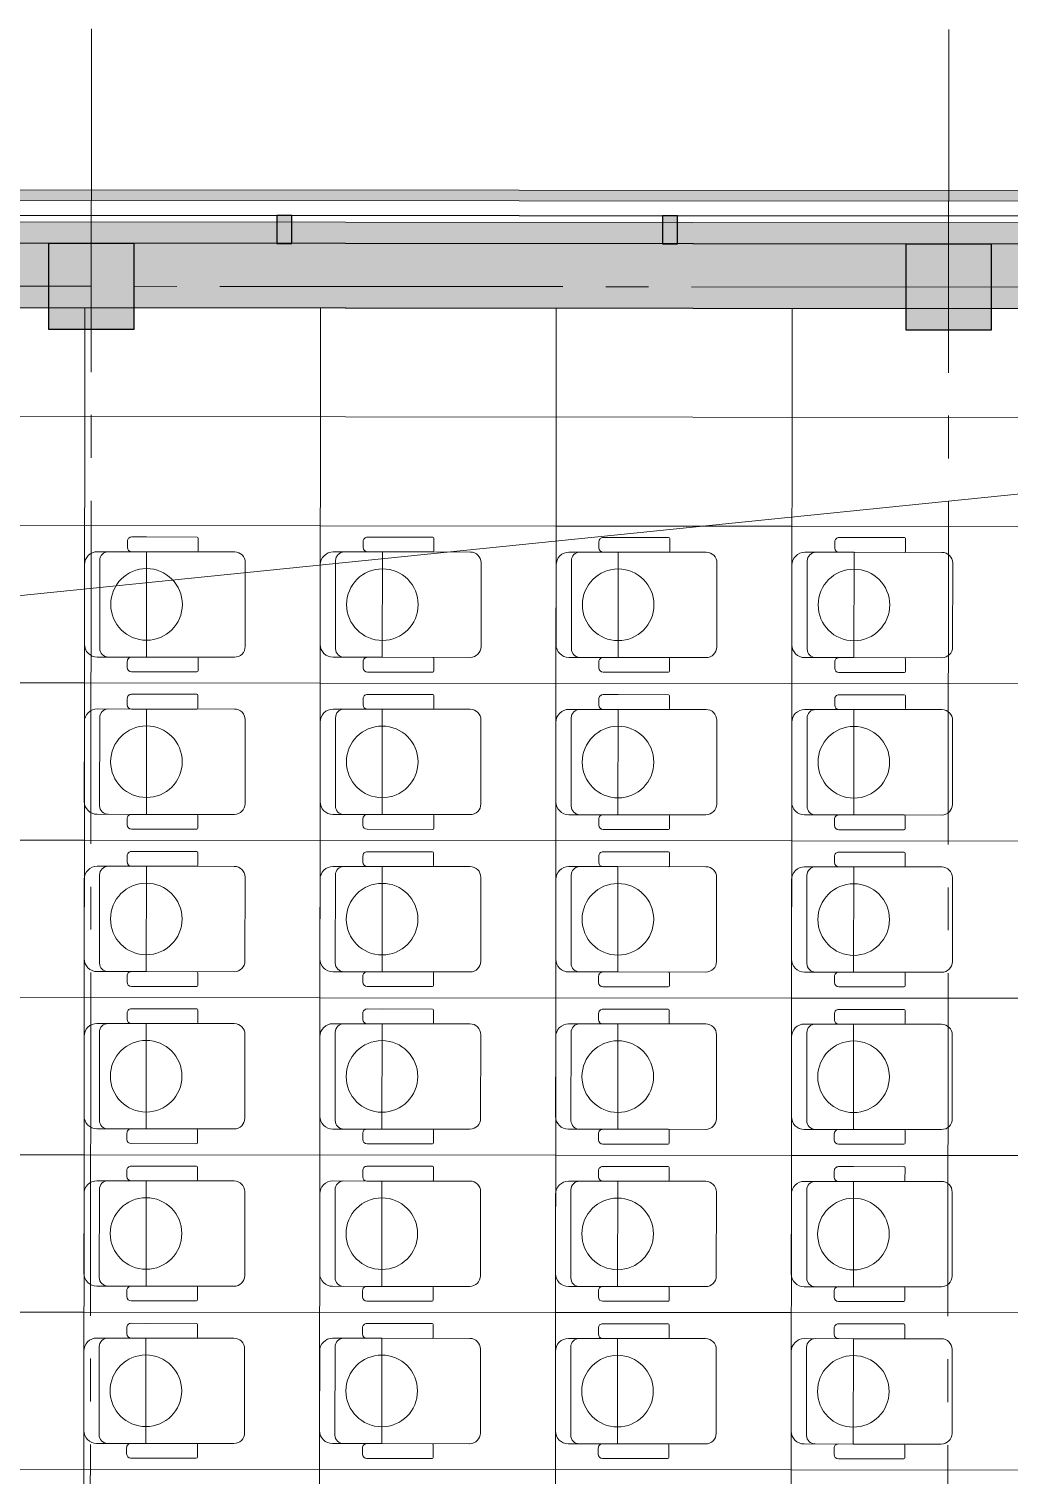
# Model space of a CAD drawing. Header units: millimetres. Extents: x 1949 to 134543, y 1145 to 48705.
# Drawn here: x 124091 to 126377, y 39684 to 43056 of the extents above; entities that cross this region are included whole.
import ezdxf

# ---------------------------------------------------------------- set-up
doc = ezdxf.new("R2010")
doc.units = ezdxf.units.MM
doc.linetypes.add('LTYPE_5', pattern=[1100, 800, -100, 100, -100])
for name, color, linetype, lineweight, true_color in [('STANDARD', 18, 'Continuous', 25, 0x000000), ('Горизонтали--LBL', 52, 'Continuous', 5, 0xb3b300), ('Общий01', 18, 'Continuous', 13, 0x000000), ('Общий02', 18, 'Continuous', 18, 0x000000), ('Общий03', 18, 'Continuous', 25, 0x000000)]:
    doc.layers.add(name, color=color, linetype=linetype, lineweight=lineweight, true_color=true_color)

msp = doc.modelspace()

# ---------------------------------------------------------------- hatches: boundary and pattern name
at = {"layer": 'Общий01', "linetype": 'Continuous', "lineweight": 5}
for points in [[(109636.8, 42667.6), (129836.8, 42651.6), (129836.8, 42676.6), (109636.8, 42692.6)], [(109636.7, 42567.6), (129836.7, 42551.6), (129836.7, 42601.6), (109636.7, 42617.6)], [(109636.6, 42417.6), (129836.6, 42401.6), (129836.7, 42551.6), (109636.7, 42567.6)], [(124136.5, 42356.1), (124336.5, 42356), (124336.7, 42556), (124136.7, 42556.1)], [(126136.5, 42354.5), (126336.5, 42354.4), (126336.7, 42554.4), (126136.7, 42554.5)]]:
    msp.add_hatch(color=252, dxfattribs=at).paths.add_polyline_path(points)
at = {"layer": 'Общий02', "linetype": 'Continuous', "lineweight": 5}
for points in [[(124669.1, 42555.7), (124704.1, 42555.7), (124704.2, 42620.7), (124669.2, 42620.7)], [(125569.1, 42555), (125604.1, 42555), (125604.2, 42620), (125569.2, 42620)]]:
    msp.add_hatch(color=252, dxfattribs=at).paths.add_polyline_path(points)

# ---------------------------------------------------------------- linework, layer by layer
at = {"layer": 'STANDARD', "color": 252, "linetype": 'Continuous', "lineweight": 5}
msp.add_line((121970.4, 41521.2), (130136.5, 42351.4), dxfattribs=at)
for centre in [(124365.6, 41714.3), (124915.6, 41713.8), (125465.6, 41713.4), (126015.6, 41713), (124365.3, 41347.6), (124915.3, 41347.2), (125465.3, 41346.7), (126015.3, 41346.3), (124365, 40980.9), (124915, 40980.5), (125465, 40980.1), (126015, 40979.6), (124364.7, 40614.3), (124914.7, 40613.8), (125464.7, 40613.4), (126014.7, 40613), (124364.4, 40247.6), (124914.4, 40247.2), (125464.4, 40246.7), (126014.4, 40246.3), (124364.1, 39880.9), (124914.1, 39880.5), (125464.1, 39880.1), (126014.1, 39879.6)]:
    msp.add_circle(centre, 83.5, dxfattribs=at)
at = {"layer": 'Горизонтали--LBL', "color": 252, "linetype": 'Continuous', "lineweight": 5}
for p, q in [((124320.9, 41861.5), (124320.9, 41847.1)), ((124483.3, 41871.4), (124330.9, 41871.5)), ((124365.7, 41871.5), (124330.9, 41871.5)), ((124483.3, 41871.4), (124330.9, 41871.5)), ((124485.8, 41839.5), (124485.8, 41868.9)), ((124870.9, 41861.1), (124870.9, 41846.7)), ((125033.3, 41870.9), (124880.9, 41871.1)), ((124915.7, 41871), (124880.9, 41871.1)), ((125033.3, 41870.9), (124880.9, 41871.1)), ((125035.8, 41839.1), (125035.8, 41868.4)), ((125420.9, 41860.6), (125420.9, 41846.3)), ((125583.3, 41870.5), (125430.9, 41870.6)), ((125465.7, 41870.6), (125430.9, 41870.6)), ((125583.3, 41870.5), (125430.9, 41870.6)), ((125585.8, 41838.6), (125585.8, 41868)), ((125970.9, 41860.2), (125970.9, 41845.8)), ((126133.3, 41870.1), (125980.9, 41870.2)), ((126015.7, 41870.2), (125980.9, 41870.2)), ((126133.3, 41870.1), (125980.9, 41870.2)), ((126135.8, 41838.2), (126135.8, 41867.6)), ((124365.7, 41837.1), (124250.9, 41837.2)), ((124256.6, 41817.2), (124256.5, 41611.5)), ((124330.9, 41837.1), (124483.3, 41837)), ((124365.7, 41837.1), (124365.5, 41591.5)), ((124365.5, 41591.5), (124365.7, 41837.1)), ((124570.9, 41836.9), (124365.7, 41837.1)), ((124595.7, 41616.3), (124595.9, 41811.9)), ((124915.7, 41836.7), (124800.9, 41836.7)), ((124806.6, 41816.7), (124806.5, 41611.1)), ((124880.9, 41836.7), (125033.3, 41836.6)), ((124915.5, 41591), (124915.7, 41836.7)), ((125120.9, 41836.5), (124915.7, 41836.7)), ((125145.7, 41615.8), (125145.9, 41811.5)), ((125465.7, 41836.2), (125350.9, 41836.3)), ((125356.6, 41816.3), (125356.5, 41610.7)), ((125430.9, 41836.2), (125583.3, 41836.1)), ((125465.5, 41590.6), (125465.7, 41836.2)), ((125670.9, 41836.1), (125465.7, 41836.2)), ((125695.7, 41615.4), (125695.9, 41811)), ((126015.7, 41835.8), (125900.9, 41835.9)), ((125906.6, 41815.9), (125906.5, 41610.2)), ((125980.9, 41835.8), (126133.3, 41835.7)), ((126015.7, 41835.8), (126015.5, 41590.2)), ((126220.9, 41835.6), (126015.7, 41835.8)), ((126245.7, 41615), (126245.9, 41810.6)), ((124220.9, 41807.2), (124220.7, 41621.6)), ((124770.9, 41806.8), (124770.7, 41621.1)), ((125320.9, 41806.3), (125320.7, 41620.7)), ((125870.9, 41805.9), (125870.7, 41620.3)), ((124250.7, 41591.6), (124365.5, 41591.5)), ((124320.7, 41581.5), (124320.7, 41567.1)), ((124483.1, 41591.4), (124330.7, 41591.5)), ((124365.5, 41591.5), (124330.7, 41591.5)), ((124365.5, 41591.5), (124570.7, 41591.3)), ((124485.6, 41559.5), (124485.6, 41588.9)), ((124800.7, 41591.1), (124915.5, 41591)), ((124870.7, 41581.1), (124870.7, 41566.7)), ((125033.1, 41590.9), (124880.7, 41591.1)), ((124915.5, 41591), (124880.7, 41591.1)), ((124915.5, 41591), (125120.7, 41590.9)), ((125035.6, 41559.1), (125035.6, 41588.4)), ((125350.7, 41590.7), (125465.5, 41590.6)), ((125420.7, 41580.6), (125420.7, 41566.3)), ((125465.5, 41590.6), (125430.7, 41590.6)), ((125583.1, 41590.5), (125430.7, 41590.6)), ((125465.5, 41590.6), (125670.7, 41590.4)), ((125585.6, 41558.6), (125585.6, 41588)), ((125900.7, 41590.2), (126015.5, 41590.2)), ((125970.7, 41580.2), (125970.7, 41565.8)), ((126015.5, 41590.2), (125980.7, 41590.2)), ((126133.1, 41590.1), (125980.7, 41590.2)), ((126015.5, 41590.2), (126220.7, 41590)), ((126135.6, 41558.2), (126135.6, 41587.6)), ((124330.7, 41557.1), (124483.1, 41557)), ((124880.7, 41556.7), (125033.1, 41556.6)), ((125430.7, 41556.2), (125583.1, 41556.1)), ((125980.7, 41555.8), (126133.1, 41555.7)), ((124320.6, 41494.8), (124320.6, 41480.5)), ((124483, 41504.7), (124330.6, 41504.8)), ((124365.4, 41504.8), (124330.6, 41504.8)), ((124483, 41504.7), (124330.6, 41504.8)), ((124485.5, 41472.8), (124485.5, 41502.2)), ((124870.6, 41494.4), (124870.6, 41480)), ((125033, 41504.3), (124880.6, 41504.4)), ((124915.4, 41504.4), (124880.6, 41504.4)), ((125033, 41504.3), (124880.6, 41504.4)), ((125035.5, 41472.4), (125035.5, 41501.8)), ((125420.6, 41494), (125420.6, 41479.6)), ((125583, 41503.8), (125430.6, 41504)), ((125465.4, 41503.9), (125430.6, 41504)), ((125583, 41503.8), (125430.6, 41504)), ((125585.5, 41472), (125585.5, 41501.3)), ((125970.6, 41493.5), (125970.6, 41479.2)), ((126133, 41503.4), (125980.6, 41503.5)), ((126015.4, 41503.5), (125980.6, 41503.5)), ((126133, 41503.4), (125980.6, 41503.5)), ((126135.5, 41471.5), (126135.5, 41500.9)), ((124220.6, 41440.5), (124220.4, 41254.9)), ((124570.6, 41470.3), (124250.6, 41470.5)), ((124256.3, 41450.5), (124256.2, 41244.9)), ((124330.6, 41470.4), (124483, 41470.3)), ((124365.4, 41470.4), (124365.2, 41224.8)), ((124365.2, 41224.8), (124365.4, 41470.4)), ((124595.4, 41249.6), (124595.6, 41445.2)), ((124770.6, 41440.1), (124770.4, 41254.5)), ((124915.4, 41470), (124800.6, 41470.1)), ((124806.3, 41450.1), (124806.2, 41244.4)), ((124880.6, 41470), (125033, 41469.9)), ((124915.4, 41470), (124915.2, 41224.4)), ((125120.6, 41469.8), (124915.4, 41470)), ((125145.4, 41249.2), (125145.6, 41444.8)), ((125320.6, 41439.7), (125320.4, 41254)), ((125465.4, 41469.5), (125350.6, 41469.6)), ((125356.3, 41449.6), (125356.2, 41244)), ((125430.6, 41469.6), (125583, 41469.5)), ((125465.4, 41469.5), (125465.2, 41223.9)), ((125670.6, 41469.4), (125465.4, 41469.5)), ((125695.4, 41248.7), (125695.6, 41444.4)), ((125870.6, 41439.2), (125870.4, 41253.6)), ((126220.6, 41469), (125900.6, 41469.2)), ((125906.3, 41449.2), (125906.2, 41243.6)), ((125980.6, 41469.1), (126133, 41469)), ((126015.4, 41469.1), (126015.2, 41223.5)), ((126015.2, 41223.5), (126015.4, 41469.1)), ((126245.4, 41248.3), (126245.6, 41443.9)), ((124250.4, 41224.9), (124365.2, 41224.8)), ((124320.4, 41214.8), (124320.4, 41200.5)), ((124482.8, 41224.7), (124330.4, 41224.8)), ((124365.2, 41224.8), (124330.4, 41224.8)), ((124365.2, 41224.8), (124570.4, 41224.6)), ((124485.3, 41192.8), (124485.3, 41222.2)), ((124800.4, 41224.5), (124915.2, 41224.4)), ((124870.4, 41214.4), (124870.4, 41200)), ((125032.8, 41224.3), (124880.4, 41224.4)), ((124915.2, 41224.4), (124880.4, 41224.4)), ((124915.2, 41224.4), (125120.4, 41224.2)), ((125035.3, 41192.4), (125035.3, 41221.8)), ((125350.4, 41224), (125465.2, 41223.9)), ((125420.4, 41214), (125420.4, 41199.6)), ((125465.2, 41223.9), (125430.4, 41224)), ((125582.8, 41223.8), (125430.4, 41224)), ((125465.2, 41223.9), (125670.4, 41223.8)), ((125585.3, 41192), (125585.3, 41221.3)), ((125900.4, 41223.6), (126015.2, 41223.5)), ((125970.4, 41213.5), (125970.4, 41199.2)), ((126015.2, 41223.5), (125980.4, 41223.5)), ((126132.8, 41223.4), (125980.4, 41223.5)), ((126015.2, 41223.5), (126220.4, 41223.3)), ((126135.3, 41191.5), (126135.3, 41220.9)), ((124330.4, 41190.4), (124482.8, 41190.3)), ((124880.4, 41190), (125032.8, 41189.9)), ((125430.4, 41189.6), (125582.8, 41189.5)), ((125980.4, 41189.1), (126132.8, 41189)), ((124482.7, 41138), (124330.3, 41138.2)), ((124365.1, 41138.1), (124330.3, 41138.2)), ((124482.7, 41138), (124330.3, 41138.2)), ((124485.2, 41106.2), (124485.2, 41135.5)), ((125032.7, 41137.6), (124880.3, 41137.7)), ((124915.1, 41137.7), (124880.3, 41137.7)), ((125032.7, 41137.6), (124880.3, 41137.7)), ((125035.2, 41105.7), (125035.2, 41135.1)), ((125582.7, 41137.2), (125430.3, 41137.3)), ((125465.1, 41137.3), (125430.3, 41137.3)), ((125582.7, 41137.2), (125430.3, 41137.3)), ((125585.2, 41105.3), (125585.2, 41134.7)), ((126132.7, 41136.7), (125980.3, 41136.9)), ((126015.1, 41136.8), (125980.3, 41136.9)), ((126132.7, 41136.7), (125980.3, 41136.9)), ((126135.2, 41104.9), (126135.2, 41134.2)), ((124365.1, 41103.8), (124250.3, 41103.8)), ((124320.3, 41128.2), (124320.3, 41113.8)), ((124330.3, 41103.8), (124482.7, 41103.7)), ((124365.1, 41103.8), (124364.9, 40858.1)), ((124570.3, 41103.6), (124365.1, 41103.8)), ((124915.1, 41103.3), (124800.3, 41103.4)), ((124870.3, 41127.7), (124870.3, 41113.4)), ((124880.3, 41103.3), (125032.7, 41103.2)), ((124915.1, 41103.3), (124914.9, 40857.7)), ((125120.3, 41103.2), (124915.1, 41103.3)), ((125465.1, 41102.9), (125350.3, 41103)), ((125420.3, 41127.3), (125420.3, 41112.9)), ((125430.3, 41102.9), (125582.7, 41102.8)), ((125464.9, 40857.3), (125465.1, 41102.9)), ((125670.3, 41102.7), (125465.1, 41102.9)), ((126015.1, 41102.4), (125900.3, 41102.5)), ((125970.3, 41126.9), (125970.3, 41112.5)), ((125980.3, 41102.5), (126132.7, 41102.4)), ((126015.1, 41102.4), (126014.9, 40856.8)), ((126014.9, 40856.8), (126015.1, 41102.4)), ((126220.3, 41102.3), (126015.1, 41102.4)), ((124220.3, 41073.9), (124220.1, 40888.2)), ((124256, 41083.8), (124255.9, 40878.2)), ((124595.1, 40882.9), (124595.3, 41078.6)), ((124770.3, 41073.4), (124770.1, 40887.8)), ((124806, 41083.4), (124805.9, 40877.8)), ((125145.1, 40882.5), (125145.3, 41078.1)), ((125320.3, 41073), (125320.1, 40887.4)), ((125356, 41083), (125355.9, 40877.3)), ((125695.1, 40882.1), (125695.3, 41077.7)), ((125870.3, 41072.6), (125870.1, 40886.9)), ((125906, 41082.5), (125905.9, 40876.9)), ((126245.1, 40881.6), (126245.3, 41077.3)), ((124250.1, 40858.2), (124364.9, 40858.1)), ((124320.1, 40848.2), (124320.1, 40833.8)), ((124364.9, 40858.1), (124330.1, 40858.2)), ((124570.1, 40858), (124330.1, 40858.2)), ((124485, 40826.2), (124485, 40855.5)), ((124800.1, 40857.8), (124914.9, 40857.7)), ((124870.1, 40847.7), (124870.1, 40833.4)), ((124914.9, 40857.7), (124880.1, 40857.7)), ((125032.5, 40857.6), (124880.1, 40857.7)), ((124914.9, 40857.7), (125120.1, 40857.5)), ((125035, 40825.7), (125035, 40855.1)), ((125350.1, 40857.3), (125464.9, 40857.3)), ((125420.1, 40847.3), (125420.1, 40832.9)), ((125464.9, 40857.3), (125430.1, 40857.3)), ((125582.5, 40857.2), (125430.1, 40857.3)), ((125464.9, 40857.3), (125670.1, 40857.1)), ((125585, 40825.3), (125585, 40854.7)), ((125900.1, 40856.9), (126014.9, 40856.8)), ((125970.1, 40846.9), (125970.1, 40832.5)), ((126014.9, 40856.8), (125980.1, 40856.9)), ((126132.5, 40856.7), (125980.1, 40856.9)), ((126014.9, 40856.8), (126220.1, 40856.7)), ((126135, 40824.9), (126135, 40854.2)), ((124330.1, 40823.8), (124482.5, 40823.7)), ((124880.1, 40823.3), (125032.5, 40823.2)), ((125430.1, 40822.9), (125582.5, 40822.8)), ((125980.1, 40822.5), (126132.5, 40822.4)), ((124482.5, 40771.4), (124330, 40771.5)), ((124364.8, 40771.5), (124330, 40771.5)), ((124482.5, 40771.4), (124330, 40771.5)), ((124484.9, 40739.5), (124484.9, 40768.9)), ((125032.4, 40770.9), (124880, 40771.1)), ((124914.8, 40771), (124880, 40771.1)), ((125032.4, 40770.9), (124880, 40771.1)), ((125034.9, 40739.1), (125034.9, 40768.4)), ((125582.4, 40770.5), (125430, 40770.6)), ((125464.8, 40770.6), (125430, 40770.6)), ((125582.4, 40770.5), (125430, 40770.6)), ((125584.9, 40738.6), (125584.9, 40768)), ((126132.4, 40770.1), (125980, 40770.2)), ((126014.8, 40770.2), (125980, 40770.2)), ((126132.4, 40770.1), (125980, 40770.2)), ((126134.9, 40738.2), (126134.9, 40767.6)), ((124364.8, 40737.1), (124250, 40737.2)), ((124320, 40761.5), (124320, 40747.1)), ((124330, 40737.1), (124482.4, 40737)), ((124364.8, 40737.1), (124364.6, 40491.5)), ((124364.6, 40491.5), (124364.8, 40737.1)), ((124570, 40736.9), (124364.8, 40737.1)), ((124914.8, 40736.7), (124800, 40736.7)), ((124870, 40761.1), (124870, 40746.7)), ((124880, 40736.7), (125032.4, 40736.6)), ((124914.8, 40736.7), (124914.6, 40491)), ((125120, 40736.5), (124914.8, 40736.7)), ((125464.8, 40736.2), (125350, 40736.3)), ((125420, 40760.6), (125420, 40746.3)), ((125430, 40736.2), (125582.4, 40736.1)), ((125464.6, 40490.6), (125464.8, 40736.2)), ((125670, 40736.1), (125464.8, 40736.2)), ((126014.8, 40735.8), (125900, 40735.9)), ((125970, 40760.2), (125970, 40745.8)), ((125980, 40735.8), (126132.4, 40735.7)), ((126014.8, 40735.8), (126014.6, 40490.2)), ((126220, 40735.6), (126014.8, 40735.8)), ((124220, 40707.2), (124219.8, 40521.6)), ((124255.7, 40717.2), (124255.6, 40511.5)), ((124594.8, 40516.3), (124595, 40711.9)), ((124770, 40706.8), (124769.8, 40521.1)), ((124805.7, 40716.7), (124805.6, 40511.1)), ((125144.8, 40515.8), (125145, 40711.5)), ((125320, 40706.3), (125319.8, 40520.7)), ((125355.7, 40716.3), (125355.6, 40510.7)), ((125694.8, 40515.4), (125695, 40711)), ((125870, 40705.9), (125869.8, 40520.3)), ((125905.7, 40715.9), (125905.6, 40510.2)), ((126244.8, 40515), (126245, 40710.6)), ((124249.8, 40491.6), (124364.6, 40491.5)), ((124319.8, 40481.5), (124319.8, 40467.1)), ((124482.2, 40491.4), (124329.8, 40491.5)), ((124364.6, 40491.5), (124329.8, 40491.5)), ((124364.6, 40491.5), (124569.8, 40491.3)), ((124484.7, 40459.5), (124484.7, 40488.9)), ((124799.8, 40491.1), (124914.6, 40491)), ((124869.8, 40481.1), (124869.8, 40466.7)), ((124914.6, 40491), (124879.8, 40491.1)), ((125119.8, 40490.9), (124879.8, 40491.1)), ((125034.7, 40459.1), (125034.7, 40488.4)), ((125349.8, 40490.7), (125464.6, 40490.6)), ((125419.8, 40480.6), (125419.8, 40466.3)), ((125464.6, 40490.6), (125429.8, 40490.6)), ((125582.2, 40490.5), (125429.8, 40490.6)), ((125464.6, 40490.6), (125669.8, 40490.4)), ((125584.7, 40458.6), (125584.7, 40488)), ((125899.8, 40490.2), (126014.6, 40490.2)), ((125969.8, 40480.2), (125969.8, 40465.8)), ((126014.6, 40490.2), (125979.8, 40490.2)), ((126132.2, 40490.1), (125979.8, 40490.2)), ((126014.6, 40490.2), (126219.8, 40490)), ((126134.7, 40458.2), (126134.7, 40487.6)), ((124329.8, 40457.1), (124482.2, 40457)), ((124879.8, 40456.7), (125032.2, 40456.6)), ((125429.8, 40456.2), (125582.2, 40456.1)), ((125979.8, 40455.8), (126132.2, 40455.7)), ((124319.7, 40394.8), (124319.7, 40380.5)), ((124482.2, 40404.7), (124329.7, 40404.8)), ((124364.5, 40404.8), (124329.7, 40404.8)), ((124482.2, 40404.7), (124329.7, 40404.8)), ((124484.6, 40372.8), (124484.7, 40402.2)), ((124869.7, 40394.4), (124869.7, 40380)), ((125032.2, 40404.3), (124879.7, 40404.4)), ((124914.5, 40404.4), (124879.7, 40404.4)), ((125032.2, 40404.3), (124879.7, 40404.4)), ((125034.6, 40372.4), (125034.7, 40401.8)), ((125419.7, 40394), (125419.7, 40379.6)), ((125582.2, 40403.8), (125429.7, 40404)), ((125464.5, 40403.9), (125429.7, 40404)), ((125582.2, 40403.8), (125429.7, 40404)), ((125584.6, 40372), (125584.7, 40401.3)), ((125969.7, 40393.5), (125969.7, 40379.2)), ((126132.2, 40403.4), (125979.7, 40403.5)), ((126014.5, 40403.5), (125979.7, 40403.5)), ((126132.2, 40403.4), (125979.7, 40403.5)), ((126134.6, 40371.5), (126134.7, 40400.9)), ((124364.5, 40370.4), (124249.7, 40370.5)), ((124329.7, 40370.4), (124482.1, 40370.3)), ((124364.5, 40370.4), (124364.3, 40124.8)), ((124364.3, 40124.8), (124364.5, 40370.4)), ((124569.7, 40370.3), (124364.5, 40370.4)), ((124914.5, 40370), (124799.7, 40370.1)), ((124879.7, 40370), (125032.1, 40369.9)), ((124914.5, 40370), (124914.3, 40124.4)), ((125119.7, 40369.8), (124914.5, 40370)), ((125464.5, 40369.6), (125349.7, 40369.6)), ((125429.7, 40369.6), (125582.1, 40369.5)), ((125464.5, 40369.6), (125464.3, 40123.9)), ((125464.3, 40123.9), (125464.5, 40369.6)), ((125669.7, 40369.4), (125464.5, 40369.6)), ((126014.5, 40369.1), (125899.7, 40369.2)), ((125979.7, 40369.1), (126132.1, 40369)), ((126014.5, 40369.1), (126014.3, 40123.5)), ((126014.3, 40123.5), (126014.5, 40369.1)), ((126219.7, 40369), (126014.5, 40369.1)), ((124219.7, 40340.5), (124219.5, 40154.9)), ((124255.5, 40350.5), (124255.3, 40144.9)), ((124594.5, 40149.6), (124594.7, 40345.2)), ((124769.7, 40340.1), (124769.5, 40154.5)), ((124805.5, 40350.1), (124805.3, 40144.4)), ((125144.5, 40149.2), (125144.7, 40344.8)), ((125319.7, 40339.7), (125319.5, 40154)), ((125355.5, 40349.6), (125355.3, 40144)), ((125694.5, 40148.7), (125694.7, 40344.4)), ((125869.7, 40339.2), (125869.5, 40153.6)), ((125905.5, 40349.2), (125905.3, 40143.6)), ((126244.5, 40148.3), (126244.7, 40343.9)), ((124249.5, 40124.9), (124364.3, 40124.8)), ((124364.3, 40124.8), (124329.5, 40124.8)), ((124481.9, 40124.7), (124329.5, 40124.8)), ((124364.3, 40124.8), (124569.5, 40124.6)), ((124799.5, 40124.5), (124914.3, 40124.4)), ((124914.3, 40124.4), (124879.5, 40124.4)), ((125031.9, 40124.3), (124879.5, 40124.4)), ((124914.3, 40124.4), (125119.5, 40124.2)), ((125349.5, 40124), (125464.3, 40123.9)), ((125581.9, 40123.8), (125429.5, 40124)), ((125464.3, 40123.9), (125429.5, 40124)), ((125464.3, 40123.9), (125669.5, 40123.8)), ((125899.5, 40123.6), (126014.3, 40123.5)), ((126131.9, 40123.4), (125979.5, 40123.5)), ((126014.3, 40123.5), (125979.5, 40123.5)), ((126014.3, 40123.5), (126219.5, 40123.3)), ((124319.5, 40114.8), (124319.5, 40100.5)), ((124329.5, 40090.4), (124481.9, 40090.3)), ((124484.4, 40092.8), (124484.4, 40122.2)), ((124869.5, 40114.4), (124869.5, 40100)), ((124879.5, 40090), (125031.9, 40089.9)), ((125034.4, 40092.4), (125034.4, 40121.8)), ((125419.5, 40114), (125419.5, 40099.6)), ((125429.5, 40089.6), (125581.9, 40089.5)), ((125584.4, 40092), (125584.4, 40121.3)), ((125969.5, 40113.5), (125969.5, 40099.2)), ((125979.5, 40089.1), (126131.9, 40089)), ((126134.4, 40091.5), (126134.4, 40120.9)), ((124319.4, 40028.2), (124319.4, 40013.8)), ((124481.9, 40038), (124329.5, 40038.2)), ((124364.2, 40038.1), (124329.5, 40038.2)), ((124481.9, 40038), (124329.5, 40038.2)), ((124484.3, 40006.2), (124484.4, 40035.5)), ((124869.4, 40027.7), (124869.4, 40013.4)), ((125031.9, 40037.6), (124879.5, 40037.7)), ((124914.2, 40037.7), (124879.5, 40037.7)), ((125031.9, 40037.6), (124879.5, 40037.7)), ((125034.3, 40005.7), (125034.4, 40035.1)), ((125419.4, 40027.3), (125419.4, 40012.9)), ((125581.9, 40037.2), (125429.5, 40037.3)), ((125464.2, 40037.3), (125429.5, 40037.3)), ((125581.9, 40037.2), (125429.5, 40037.3)), ((125584.3, 40005.3), (125584.4, 40034.7)), ((125969.4, 40026.9), (125969.4, 40012.5)), ((126131.9, 40036.7), (125979.5, 40036.9)), ((126014.2, 40036.8), (125979.5, 40036.9)), ((126131.9, 40036.7), (125979.5, 40036.9)), ((126134.3, 40004.9), (126134.4, 40034.2)), ((124364.2, 40003.8), (124249.4, 40003.8)), ((124329.4, 40003.8), (124481.8, 40003.7)), ((124364, 39758.1), (124364.2, 40003.8)), ((124569.4, 40003.6), (124364.2, 40003.8)), ((124914.2, 40003.3), (124799.4, 40003.4)), ((124879.4, 40003.3), (125031.8, 40003.2)), ((124914, 39757.7), (124914.2, 40003.3)), ((125119.4, 40003.2), (124914.2, 40003.3)), ((125464.2, 40002.9), (125349.4, 40003)), ((125429.4, 40002.9), (125581.8, 40002.8)), ((125464, 39757.3), (125464.2, 40002.9)), ((125669.4, 40002.7), (125464.2, 40002.9)), ((126014.2, 40002.4), (125899.4, 40002.5)), ((125979.4, 40002.5), (126131.8, 40002.4)), ((126014.2, 40002.4), (126014, 39756.8)), ((126014, 39756.8), (126014.2, 40002.4)), ((126219.4, 40002.3), (126014.2, 40002.4)), ((124219.4, 39973.9), (124219.3, 39788.2)), ((124255.2, 39983.8), (124255, 39778.2)), ((124594.3, 39782.9), (124594.4, 39978.6)), ((124769.4, 39973.4), (124769.3, 39787.8)), ((124805.2, 39983.4), (124805, 39777.8)), ((125144.3, 39782.5), (125144.4, 39978.1)), ((125319.4, 39973), (125319.3, 39787.4)), ((125355.2, 39983), (125355, 39777.3)), ((125694.3, 39782.1), (125694.4, 39977.7)), ((125869.4, 39972.6), (125869.3, 39786.9)), ((125905.2, 39982.5), (125905, 39776.9)), ((126244.3, 39781.6), (126244.4, 39977.3)), ((124249.2, 39758.2), (124364, 39758.1)), ((124481.6, 39758), (124329.2, 39758.2)), ((124364, 39758.1), (124329.2, 39758.2)), ((124364, 39758.1), (124569.2, 39758)), ((124484.1, 39726.2), (124484.1, 39755.5)), ((124799.2, 39757.8), (124914, 39757.7)), ((125031.6, 39757.6), (124879.2, 39757.7)), ((124914, 39757.7), (124879.2, 39757.7)), ((124914, 39757.7), (125119.2, 39757.5)), ((125034.1, 39725.7), (125034.1, 39755.1)), ((125349.2, 39757.3), (125464, 39757.3)), ((125464, 39757.3), (125429.2, 39757.3)), ((125669.2, 39757.1), (125429.2, 39757.3)), ((125584.1, 39725.3), (125584.1, 39754.7)), ((125899.2, 39756.9), (126014, 39756.8)), ((126131.6, 39756.7), (125979.2, 39756.9)), ((126014, 39756.8), (125979.2, 39756.9)), ((126014, 39756.8), (126219.2, 39756.7)), ((126134.1, 39724.9), (126134.1, 39754.2)), ((124319.2, 39748.2), (124319.2, 39733.8)), ((124329.2, 39723.8), (124481.6, 39723.7)), ((124869.2, 39747.7), (124869.2, 39733.4)), ((124879.2, 39723.3), (125031.6, 39723.2)), ((125419.2, 39747.3), (125419.2, 39732.9)), ((125429.2, 39722.9), (125581.6, 39722.8)), ((125969.2, 39746.9), (125969.2, 39732.5)), ((125979.2, 39722.5), (126131.6, 39722.4))]:
    msp.add_line(p, q, dxfattribs=at)
for centre, radius, start, end in [((124330.9, 41861.5), 10, 89.9547, 179.9547), ((124330.9, 41847.1), 10, 179.9547, 269.9547), ((124483.3, 41868.9), 2.5, 359.9547, 89.9547), ((124880.9, 41861.1), 10, 89.9547, 179.9547), ((124880.9, 41846.7), 10, 179.9547, 269.9547), ((125033.3, 41868.4), 2.5, 359.9547, 89.9547), ((125430.9, 41860.6), 10, 89.9547, 179.9547), ((125430.9, 41846.2), 10, 179.9547, 269.9547), ((125583.3, 41868), 2.5, 359.9547, 89.9547), ((125980.9, 41860.2), 10, 89.9547, 179.9547), ((125980.9, 41845.8), 10, 179.9547, 269.9547), ((126133.3, 41867.6), 2.5, 359.9547, 89.9547), ((124250.9, 41807.2), 30, 89.9547, 179.9547), ((124276.6, 41817.2), 20, 89.9547, 179.9547), ((124483.3, 41839.5), 2.5, 269.9547, 359.9547), ((124570.9, 41811.9), 25, 359.9547, 89.9547), ((124800.9, 41806.7), 30, 89.9547, 179.9547), ((124826.6, 41816.7), 20, 89.9547, 179.9547), ((125033.3, 41839.1), 2.5, 269.9547, 359.9547), ((125120.9, 41811.5), 25, 359.9547, 89.9547), ((125350.9, 41806.3), 30, 89.9547, 179.9547), ((125376.6, 41816.3), 20, 89.9547, 179.9547), ((125583.3, 41838.6), 2.5, 269.9547, 359.9547), ((125670.9, 41811.1), 25, 359.9547, 89.9547), ((125900.9, 41805.9), 30, 89.9547, 179.9547), ((125926.6, 41815.9), 20, 89.9547, 179.9547), ((126133.3, 41838.2), 2.5, 269.9547, 359.9547), ((126220.9, 41810.6), 25, 359.9547, 89.9547), ((124250.7, 41621.6), 30, 179.9547, 269.9547), ((124276.5, 41611.5), 20, 179.9547, 269.9547), ((124570.7, 41616.3), 25, 269.9547, 359.9547), ((124800.7, 41621.1), 30, 179.9547, 269.9547), ((124826.5, 41611.1), 20, 179.9547, 269.9547), ((125120.7, 41615.9), 25, 269.9547, 359.9547), ((125350.7, 41620.7), 30, 179.9547, 269.9547), ((125376.5, 41610.7), 20, 179.9547, 269.9547), ((125670.7, 41615.4), 25, 269.9547, 359.9547), ((125900.7, 41620.2), 30, 179.9547, 269.9547), ((125926.5, 41610.2), 20, 179.9547, 269.9547), ((126220.7, 41615), 25, 269.9547, 359.9547), ((124330.7, 41581.5), 10, 89.9547, 179.9547), ((124483.1, 41588.9), 2.5, 359.9547, 89.9547), ((124880.7, 41581.1), 10, 89.9547, 179.9547), ((125033.1, 41588.4), 2.5, 359.9547, 89.9547), ((125430.7, 41580.6), 10, 89.9547, 179.9547), ((125583.1, 41588), 2.5, 359.9547, 89.9547), ((125980.7, 41580.2), 10, 89.9547, 179.9547), ((126133.1, 41587.6), 2.5, 359.9547, 89.9547), ((124330.7, 41567.1), 10, 179.9547, 269.9547), ((124483.1, 41559.5), 2.5, 269.9547, 359.9547), ((124880.7, 41566.7), 10, 179.9547, 269.9547), ((125033.1, 41559.1), 2.5, 269.9547, 359.9547), ((125430.7, 41566.2), 10, 179.9547, 269.9547), ((125583.1, 41558.6), 2.5, 269.9547, 359.9547), ((125980.7, 41565.8), 10, 179.9547, 269.9547), ((126133.1, 41558.2), 2.5, 269.9547, 359.9547), ((124330.6, 41494.8), 10, 89.9547, 179.9547), ((124330.6, 41480.4), 10, 179.9547, 269.9547), ((124483, 41502.2), 2.5, 359.9547, 89.9547), ((124483, 41472.8), 2.5, 269.9547, 359.9547), ((124880.6, 41494.4), 10, 89.9547, 179.9547), ((124880.6, 41480), 10, 179.9547, 269.9547), ((125033, 41501.8), 2.5, 359.9547, 89.9547), ((125033, 41472.4), 2.5, 269.9547, 359.9547), ((125430.6, 41494), 10, 89.9547, 179.9547), ((125430.6, 41479.6), 10, 179.9547, 269.9547), ((125583, 41501.3), 2.5, 359.9547, 89.9547), ((125583, 41472), 2.5, 269.9547, 359.9547), ((125980.6, 41493.5), 10, 89.9547, 179.9547), ((125980.6, 41479.1), 10, 179.9547, 269.9547), ((126133, 41500.9), 2.5, 359.9547, 89.9547), ((126133, 41471.5), 2.5, 269.9547, 359.9547), ((124250.6, 41440.5), 30, 89.9547, 179.9547), ((124276.3, 41450.5), 20, 89.9547, 179.9547), ((124570.6, 41445.3), 25, 359.9547, 89.9547), ((124800.6, 41440.1), 30, 89.9547, 179.9547), ((124826.3, 41450.1), 20, 89.9547, 179.9547), ((125120.6, 41444.8), 25, 359.9547, 89.9547), ((125350.6, 41439.6), 30, 89.9547, 179.9547), ((125376.3, 41449.6), 20, 89.9547, 179.9547), ((125670.6, 41444.4), 25, 359.9547, 89.9547), ((125900.6, 41439.2), 30, 89.9547, 179.9547), ((125926.3, 41449.2), 20, 89.9547, 179.9547), ((126220.6, 41444), 25, 359.9547, 89.9547), ((124250.4, 41254.9), 30, 179.9547, 269.9547), ((124276.2, 41244.9), 20, 179.9547, 269.9547), ((124570.4, 41249.6), 25, 269.9547, 359.9547), ((124800.4, 41254.5), 30, 179.9547, 269.9547), ((124826.2, 41244.4), 20, 179.9547, 269.9547), ((125120.4, 41249.2), 25, 269.9547, 359.9547), ((125350.4, 41254), 30, 179.9547, 269.9547), ((125376.2, 41244), 20, 179.9547, 269.9547), ((125670.4, 41248.8), 25, 269.9547, 359.9547), ((125900.4, 41253.6), 30, 179.9547, 269.9547), ((125926.2, 41243.6), 20, 179.9547, 269.9547), ((126220.4, 41248.3), 25, 269.9547, 359.9547), ((124330.4, 41214.8), 10, 89.9547, 179.9547), ((124482.8, 41222.2), 2.5, 359.9547, 89.9547), ((124880.4, 41214.4), 10, 89.9547, 179.9547), ((125032.8, 41221.8), 2.5, 359.9547, 89.9547), ((125430.4, 41214), 10, 89.9547, 179.9547), ((125582.8, 41221.3), 2.5, 359.9547, 89.9547), ((125980.4, 41213.5), 10, 89.9547, 179.9547), ((126132.8, 41220.9), 2.5, 359.9547, 89.9547), ((124330.4, 41200.4), 10, 179.9547, 269.9547), ((124482.8, 41192.8), 2.5, 269.9547, 359.9547), ((124880.4, 41200), 10, 179.9547, 269.9547), ((125032.8, 41192.4), 2.5, 269.9547, 359.9547), ((125430.4, 41199.6), 10, 179.9547, 269.9547), ((125582.8, 41192), 2.5, 269.9547, 359.9547), ((125980.4, 41199.1), 10, 179.9547, 269.9547), ((126132.8, 41191.5), 2.5, 269.9547, 359.9547), ((124330.3, 41128.2), 10, 89.9547, 179.9547), ((124482.7, 41135.5), 2.5, 359.9547, 89.9547), ((124880.3, 41127.7), 10, 89.9547, 179.9547), ((125032.7, 41135.1), 2.5, 359.9547, 89.9547), ((125430.3, 41127.3), 10, 89.9547, 179.9547), ((125582.7, 41134.7), 2.5, 359.9547, 89.9547), ((125980.3, 41126.9), 10, 89.9547, 179.9547), ((126132.7, 41134.2), 2.5, 359.9547, 89.9547), ((124250.3, 41073.8), 30, 89.9547, 179.9547), ((124276, 41083.8), 20, 89.9547, 179.9547), ((124330.3, 41113.8), 10, 179.9547, 269.9547), ((124482.7, 41106.2), 2.5, 269.9547, 359.9547), ((124570.3, 41078.6), 25, 359.9547, 89.9547), ((124800.3, 41073.4), 30, 89.9547, 179.9547), ((124826, 41083.4), 20, 89.9547, 179.9547), ((124880.3, 41113.3), 10, 179.9547, 269.9547), ((125032.7, 41105.7), 2.5, 269.9547, 359.9547), ((125120.3, 41078.2), 25, 359.9547, 89.9547), ((125350.3, 41073), 30, 89.9547, 179.9547), ((125376, 41083), 20, 89.9547, 179.9547), ((125430.3, 41112.9), 10, 179.9547, 269.9547), ((125582.7, 41105.3), 2.5, 269.9547, 359.9547), ((125670.3, 41077.7), 25, 359.9547, 89.9547), ((125900.3, 41072.5), 30, 89.9547, 179.9547), ((125926, 41082.5), 20, 89.9547, 179.9547), ((125980.3, 41112.5), 10, 179.9547, 269.9547), ((126132.7, 41104.9), 2.5, 269.9547, 359.9547), ((126220.3, 41077.3), 25, 359.9547, 89.9547), ((124250.1, 40888.2), 30, 179.9547, 269.9547), ((124275.9, 40878.2), 20, 179.9547, 269.9547), ((124570.1, 40883), 25, 269.9547, 359.9547), ((124800.1, 40887.8), 30, 179.9547, 269.9547), ((124825.9, 40877.8), 20, 179.9547, 269.9547), ((125120.1, 40882.5), 25, 269.9547, 359.9547), ((125350.1, 40887.3), 30, 179.9547, 269.9547), ((125375.9, 40877.3), 20, 179.9547, 269.9547), ((125670.1, 40882.1), 25, 269.9547, 359.9547), ((125900.1, 40886.9), 30, 179.9547, 269.9547), ((125925.9, 40876.9), 20, 179.9547, 269.9547), ((126220.1, 40881.7), 25, 269.9547, 359.9547), ((124330.1, 40848.2), 10, 89.9547, 179.9547), ((124330.1, 40833.8), 10, 179.9547, 269.9547), ((124482.5, 40855.5), 2.5, 359.9547, 89.9547), ((124880.1, 40847.7), 10, 89.9547, 179.9547), ((124880.1, 40833.3), 10, 179.9547, 269.9547), ((125032.5, 40855.1), 2.5, 359.9547, 89.9547), ((125430.1, 40847.3), 10, 89.9547, 179.9547), ((125430.1, 40832.9), 10, 179.9547, 269.9547), ((125582.5, 40854.7), 2.5, 359.9547, 89.9547), ((125980.1, 40846.9), 10, 89.9547, 179.9547), ((125980.1, 40832.5), 10, 179.9547, 269.9547), ((126132.5, 40854.2), 2.5, 359.9547, 89.9547), ((124482.5, 40826.2), 2.5, 269.9547, 359.9547), ((125032.5, 40825.7), 2.5, 269.9547, 359.9547), ((125582.5, 40825.3), 2.5, 269.9547, 359.9547), ((126132.5, 40824.9), 2.5, 269.9547, 359.9547), ((124330, 40761.5), 10, 89.9547, 179.9547), ((124482.4, 40768.9), 2.5, 359.9547, 89.9547), ((124880, 40761.1), 10, 89.9547, 179.9547), ((125032.4, 40768.4), 2.5, 359.9547, 89.9547), ((125430, 40760.6), 10, 89.9547, 179.9547), ((125582.4, 40768), 2.5, 359.9547, 89.9547), ((125980, 40760.2), 10, 89.9547, 179.9547), ((126132.4, 40767.6), 2.5, 359.9547, 89.9547), ((124250, 40707.2), 30, 89.9547, 179.9547), ((124275.7, 40717.2), 20, 89.9547, 179.9547), ((124330, 40747.1), 10, 179.9547, 269.9547), ((124482.4, 40739.5), 2.5, 269.9547, 359.9547), ((124570, 40711.9), 25, 359.9547, 89.9547), ((124800, 40706.7), 30, 89.9547, 179.9547), ((124825.7, 40716.7), 20, 89.9547, 179.9547), ((124880, 40746.7), 10, 179.9547, 269.9547), ((125032.4, 40739.1), 2.5, 269.9547, 359.9547), ((125120, 40711.5), 25, 359.9547, 89.9547), ((125350, 40706.3), 30, 89.9547, 179.9547), ((125375.7, 40716.3), 20, 89.9547, 179.9547), ((125430, 40746.2), 10, 179.9547, 269.9547), ((125582.4, 40738.6), 2.5, 269.9547, 359.9547), ((125670, 40711.1), 25, 359.9547, 89.9547), ((125900, 40705.9), 30, 89.9547, 179.9547), ((125925.7, 40715.9), 20, 89.9547, 179.9547), ((125980, 40745.8), 10, 179.9547, 269.9547), ((126132.4, 40738.2), 2.5, 269.9547, 359.9547), ((126220, 40710.6), 25, 359.9547, 89.9547), ((124249.8, 40521.6), 30, 179.9547, 269.9547), ((124275.6, 40511.5), 20, 179.9547, 269.9547), ((124569.8, 40516.3), 25, 269.9547, 359.9547), ((124799.8, 40521.1), 30, 179.9547, 269.9547), ((124825.6, 40511.1), 20, 179.9547, 269.9547), ((125119.8, 40515.9), 25, 269.9547, 359.9547), ((125349.8, 40520.7), 30, 179.9547, 269.9547), ((125375.6, 40510.7), 20, 179.9547, 269.9547), ((125669.8, 40515.4), 25, 269.9547, 359.9547), ((125899.8, 40520.2), 30, 179.9547, 269.9547), ((125925.6, 40510.2), 20, 179.9547, 269.9547), ((126219.8, 40515), 25, 269.9547, 359.9547), ((124329.8, 40481.5), 10, 89.9547, 179.9547), ((124329.8, 40467.1), 10, 179.9547, 269.9547), ((124482.2, 40488.9), 2.5, 359.9547, 89.9547), ((124879.8, 40481.1), 10, 89.9547, 179.9547), ((124879.8, 40466.7), 10, 179.9547, 269.9547), ((125032.2, 40488.4), 2.5, 359.9547, 89.9547), ((125429.8, 40480.6), 10, 89.9547, 179.9547), ((125429.8, 40466.2), 10, 179.9547, 269.9547), ((125582.2, 40488), 2.5, 359.9547, 89.9547), ((125979.8, 40480.2), 10, 89.9547, 179.9547), ((125979.8, 40465.8), 10, 179.9547, 269.9547), ((126132.2, 40487.6), 2.5, 359.9547, 89.9547), ((124482.2, 40459.5), 2.5, 269.9547, 359.9547), ((125032.2, 40459.1), 2.5, 269.9547, 359.9547), ((125582.2, 40458.6), 2.5, 269.9547, 359.9547), ((126132.2, 40458.2), 2.5, 269.9547, 359.9547), ((124329.7, 40394.8), 10, 89.9547, 179.9547), ((124482.2, 40402.2), 2.5, 359.9547, 89.9547), ((124879.7, 40394.4), 10, 89.9547, 179.9547), ((125032.2, 40401.8), 2.5, 359.9547, 89.9547), ((125429.7, 40394), 10, 89.9547, 179.9547), ((125582.2, 40401.3), 2.5, 359.9547, 89.9547), ((125979.7, 40393.5), 10, 89.9547, 179.9547), ((126132.2, 40400.9), 2.5, 359.9547, 89.9547), ((124249.7, 40340.5), 30, 89.9547, 179.9547), ((124275.5, 40350.5), 20, 89.9547, 179.9547), ((124329.7, 40380.4), 10, 179.9547, 269.9547), ((124482.1, 40372.8), 2.5, 269.9547, 359.9547), ((124569.7, 40345.3), 25, 359.9547, 89.9547), ((124799.7, 40340.1), 30, 89.9547, 179.9547), ((124825.5, 40350.1), 20, 89.9547, 179.9547), ((124879.7, 40380), 10, 179.9547, 269.9547), ((125032.1, 40372.4), 2.5, 269.9547, 359.9547), ((125119.7, 40344.8), 25, 359.9547, 89.9547), ((125349.7, 40339.6), 30, 89.9547, 179.9547), ((125375.5, 40349.6), 20, 89.9547, 179.9547), ((125429.7, 40379.6), 10, 179.9547, 269.9547), ((125582.1, 40372), 2.5, 269.9547, 359.9547), ((125669.7, 40344.4), 25, 359.9547, 89.9547), ((125899.7, 40339.2), 30, 89.9547, 179.9547), ((125925.5, 40349.2), 20, 89.9547, 179.9547), ((125979.7, 40379.1), 10, 179.9547, 269.9547), ((126132.1, 40371.5), 2.5, 269.9547, 359.9547), ((126219.7, 40344), 25, 359.9547, 89.9547), ((124249.5, 40154.9), 30, 179.9547, 269.9547), ((124275.3, 40144.9), 20, 179.9547, 269.9547), ((124329.5, 40114.8), 10, 89.9547, 179.9547), ((124481.9, 40122.2), 2.5, 359.9547, 89.9547), ((124569.5, 40149.6), 25, 269.9547, 359.9547), ((124799.5, 40154.5), 30, 179.9547, 269.9547), ((124825.3, 40144.4), 20, 179.9547, 269.9547), ((124879.5, 40114.4), 10, 89.9547, 179.9547), ((125031.9, 40121.8), 2.5, 359.9547, 89.9547), ((125119.5, 40149.2), 25, 269.9547, 359.9547), ((125349.5, 40154), 30, 179.9547, 269.9547), ((125375.3, 40144), 20, 179.9547, 269.9547), ((125429.5, 40114), 10, 89.9547, 179.9547), ((125581.9, 40121.3), 2.5, 359.9547, 89.9547), ((125669.5, 40148.8), 25, 269.9547, 359.9547), ((125899.5, 40153.6), 30, 179.9547, 269.9547), ((125925.3, 40143.6), 20, 179.9547, 269.9547), ((125979.5, 40113.5), 10, 89.9547, 179.9547), ((126131.9, 40120.9), 2.5, 359.9547, 89.9547), ((126219.5, 40148.3), 25, 269.9547, 359.9547), ((124329.5, 40100.4), 10, 179.9547, 269.9547), ((124481.9, 40092.8), 2.5, 269.9547, 359.9547), ((124879.5, 40100), 10, 179.9547, 269.9547), ((125031.9, 40092.4), 2.5, 269.9547, 359.9547), ((125429.5, 40099.6), 10, 179.9547, 269.9547), ((125581.9, 40092), 2.5, 269.9547, 359.9547), ((125979.5, 40099.1), 10, 179.9547, 269.9547), ((126131.9, 40091.5), 2.5, 269.9547, 359.9547), ((124329.4, 40028.2), 10, 89.9547, 179.9547), ((124481.9, 40035.5), 2.5, 359.9547, 89.9547), ((124879.4, 40027.7), 10, 89.9547, 179.9547), ((125031.9, 40035.1), 2.5, 359.9547, 89.9547), ((125429.4, 40027.3), 10, 89.9547, 179.9547), ((125581.9, 40034.7), 2.5, 359.9547, 89.9547), ((125979.4, 40026.9), 10, 89.9547, 179.9547), ((126131.9, 40034.2), 2.5, 359.9547, 89.9547), ((124249.4, 39973.8), 30, 89.9547, 179.9547), ((124275.2, 39983.8), 20, 89.9547, 179.9547), ((124329.4, 40013.8), 10, 179.9547, 269.9547), ((124481.8, 40006.2), 2.5, 269.9547, 359.9547), ((124569.4, 39978.6), 25, 359.9547, 89.9547), ((124799.4, 39973.4), 30, 89.9547, 179.9547), ((124825.2, 39983.4), 20, 89.9547, 179.9547), ((124879.4, 40013.3), 10, 179.9547, 269.9547), ((125031.8, 40005.7), 2.5, 269.9547, 359.9547), ((125119.4, 39978.2), 25, 359.9547, 89.9547), ((125349.4, 39973), 30, 89.9547, 179.9547), ((125375.2, 39983), 20, 89.9547, 179.9547), ((125429.4, 40012.9), 10, 179.9547, 269.9547), ((125581.8, 40005.3), 2.5, 269.9547, 359.9547), ((125669.4, 39977.7), 25, 359.9547, 89.9547), ((125899.4, 39972.5), 30, 89.9547, 179.9547), ((125925.2, 39982.5), 20, 89.9547, 179.9547), ((125979.4, 40012.5), 10, 179.9547, 269.9547), ((126131.8, 40004.9), 2.5, 269.9547, 359.9547), ((126219.4, 39977.3), 25, 359.9547, 89.9547), ((124249.3, 39788.2), 30, 179.9547, 269.9547), ((124799.3, 39787.8), 30, 179.9547, 269.9547), ((125349.3, 39787.3), 30, 179.9547, 269.9547), ((125899.3, 39786.9), 30, 179.9547, 269.9547), ((124275, 39778.2), 20, 179.9547, 269.9547), ((124329.2, 39748.2), 10, 89.9547, 179.9547), ((124481.6, 39755.5), 2.5, 359.9547, 89.9547), ((124569.3, 39783), 25, 269.9547, 359.9547), ((124825, 39777.8), 20, 179.9547, 269.9547), ((124879.2, 39747.7), 10, 89.9547, 179.9547), ((125031.6, 39755.1), 2.5, 359.9547, 89.9547), ((125119.3, 39782.5), 25, 269.9547, 359.9547), ((125375, 39777.3), 20, 179.9547, 269.9547), ((125429.2, 39747.3), 10, 89.9547, 179.9547), ((125581.6, 39754.7), 2.5, 359.9547, 89.9547), ((125669.3, 39782.1), 25, 269.9547, 359.9547), ((125925, 39776.9), 20, 179.9547, 269.9547), ((125979.2, 39746.9), 10, 89.9547, 179.9547), ((126131.6, 39754.2), 2.5, 359.9547, 89.9547), ((126219.3, 39781.7), 25, 269.9547, 359.9547), ((124329.2, 39733.8), 10, 179.9547, 269.9547), ((124481.6, 39726.2), 2.5, 269.9547, 359.9547), ((124879.2, 39733.3), 10, 179.9547, 269.9547), ((125031.6, 39725.7), 2.5, 269.9547, 359.9547), ((125429.2, 39732.9), 10, 179.9547, 269.9547), ((125581.6, 39725.3), 2.5, 269.9547, 359.9547), ((125979.2, 39732.5), 10, 179.9547, 269.9547), ((126131.6, 39724.9), 2.5, 269.9547, 359.9547)]:
    msp.add_arc(centre, radius, start, end, dxfattribs=at)
at = {"layer": 'Общий01', "color": 252, "linetype": 'LTYPE_5', "lineweight": 5}
for p, q in [((124237.1, 43056), (124210.6, 9556.1)), ((126237.1, 43054.5), (126210.6, 9554.5)), ((130836.6, 42450.8), (103016.6, 42472.8))]:
    msp.add_line(p, q, dxfattribs=at)
at = {"layer": 'Общий01', "color": 252, "linetype": 'Continuous', "lineweight": 13}
for p, q in [((129836.8, 42676.6), (109636.8, 42692.6)), ((129836.8, 42651.6), (109636.8, 42667.6)), ((129836.7, 42601.6), (109636.7, 42617.6)), ((109636.7, 42567.6), (129836.7, 42551.6))]:
    msp.add_line(p, q, dxfattribs=at)
at = {"layer": 'Общий01', "color": 252, "linetype": 'Continuous', "lineweight": 25}
for p, q in [((129836.7, 42551.6), (109636.7, 42567.6)), ((124136.7, 42556.1), (124136.5, 42356.1)), ((124336.7, 42556), (124136.7, 42556.1)), ((124336.5, 42356), (124336.7, 42556)), ((126136.7, 42554.5), (126136.5, 42354.5)), ((126336.7, 42554.4), (126136.7, 42554.5)), ((126336.5, 42354.4), (126336.7, 42554.4)), ((109636.6, 42417.6), (129836.6, 42401.6)), ((124136.5, 42356.1), (124336.5, 42356)), ((126136.5, 42354.5), (126336.5, 42354.4))]:
    msp.add_line(p, q, dxfattribs=at)
at = {"layer": 'Общий02', "color": 252, "linetype": 'Continuous', "lineweight": 25}
for p, q in [((129836.7, 42616.6), (109636.7, 42632.6)), ((124669.2, 42620.7), (124669.1, 42555.7)), ((124704.2, 42620.7), (124669.2, 42620.7)), ((124704.1, 42555.7), (124704.2, 42620.7)), ((125569.2, 42620), (125569.1, 42555)), ((125604.2, 42620), (125569.2, 42620)), ((125604.1, 42555), (125604.2, 42620)), ((124669.1, 42555.7), (124704.1, 42555.7)), ((125569.1, 42555), (125604.1, 42555))]:
    msp.add_line(p, q, dxfattribs=at)
at = {"layer": 'Общий02', "color": 252, "linetype": 'Continuous', "lineweight": 13}
for p, q in [((129836.7, 42616.6), (109636.7, 42632.6)), ((109636.7, 42617.6), (129836.7, 42601.6)), ((109636.6, 42567.6), (129836.7, 42551.6)), ((129836.7, 42551.6), (109636.7, 42567.6))]:
    msp.add_line(p, q, dxfattribs=at)
at = {"layer": 'Общий03', "color": 252, "linetype": 'Continuous', "lineweight": 5}
for p, q in [((129036.6, 42402.2), (121336.6, 42408.3)), ((124221.3, 42406.1), (124218.2, 38456.1)), ((124771.3, 42405.6), (124768.2, 38455.6)), ((125321.3, 42405.2), (125318.2, 38455.2)), ((125871.3, 42404.7), (125868.2, 38454.8)), ((128221.1, 42148.7), (122171.1, 42153.5)), ((124770.9, 41897.3), (123670.9, 41898.2)), ((125320.9, 41896.9), (124770.9, 41897.3)), ((125870.9, 41896.4), (125320.9, 41896.9)), ((126420.9, 41896), (125870.9, 41896.4)), ((124220.6, 41531.1), (123670.6, 41531.5)), ((125320.6, 41530.2), (124220.6, 41531.1)), ((126420.6, 41529.3), (125320.6, 41530.2)), ((124220.3, 41164.4), (123670.3, 41164.8)), ((125320.3, 41163.5), (124220.3, 41164.4)), ((125870.3, 41163.1), (125320.3, 41163.5)), ((126420.3, 41162.6), (125870.3, 41163.1)), ((124770.1, 40797.3), (123670.1, 40798.2)), ((125870.1, 40796.4), (124770.1, 40797.3)), ((126420.1, 40796), (125870.1, 40796.4)), ((124219.8, 40431.1), (123669.8, 40431.5)), ((125319.8, 40430.2), (124219.8, 40431.1)), ((125869.8, 40429.8), (125319.8, 40430.2)), ((126419.8, 40429.3), (125869.8, 40429.8)), ((124219.5, 40064.4), (123669.5, 40064.8)), ((125319.5, 40063.5), (124219.5, 40064.4)), ((125869.5, 40063.1), (125319.5, 40063.5)), ((126969.5, 40062.2), (125869.5, 40063.1)), ((124219.2, 39697.7), (123669.2, 39698.2)), ((125869.2, 39696.4), (124219.2, 39697.7)), ((126419.2, 39696), (125869.2, 39696.4))]:
    msp.add_line(p, q, dxfattribs=at)

doc.saveas('drawing.dxf')
